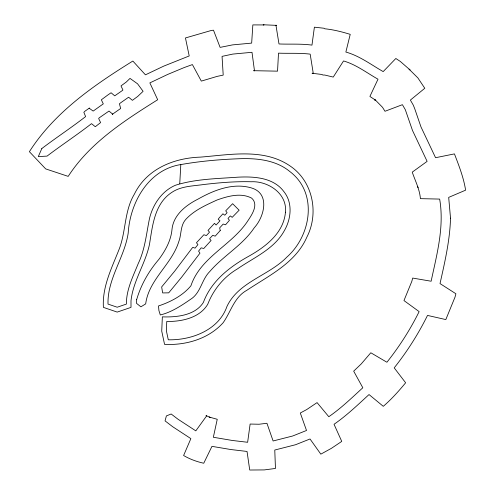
<?xml version="1.0" encoding="UTF-8"?>
<svg xmlns="http://www.w3.org/2000/svg" width="495" height="495" viewBox="0 0 495 495"><rect width="100%" height="100%" fill="white"/><g stroke="black" fill="none" stroke-linecap="round" stroke-linejoin="round"><path stroke-width="0.74" d="M179.753 183.664L180.805 164.575C199.603 161.259 218.672 159.551 237.742 158.79C255.767 157.973 275.579 159.644 290.002 171.666C318.192 193.155 311.101 235.7 286.828 257.134C268.748 275.746 238.528 281.76 226.927 306.516C218.734 330.115 191.54 340.331 168.288 339.793L166.357 330.722L166.759 321.459C181.622 321.738 199.739 317.889 207.745 304.258C213.407 289.662 223.759 276.977 237.322 268.971C253.824 257.518 274.187 249.164 284.309 230.732C291.116 219.081 292.916 203.037 284.093 191.893C273.63 177.402 254.04 176.331 237.742 177.185C216.983 178.701 195.544 178.93 175.583 185.198C161.983 190.891 152.918 204.373 149.527 218.388C146.378 233.572 145.072 249.313 138.266 263.495C133.007 276.513 126.268 289.73 126.398 304.085L117.204 307.222L108.009 304.085C107.322 278.642 124.548 257.561 128.205 233.052C130.049 202.641 148.37 169.637 180.805 164.575M417.718 186.677L418.04 187.698M450.518 218.14C449.918 240.316 444.832 262.059 440.018 283.586L455.907 293.758L455.023 297.093L445.822 319.578L427.513 315.42C418.306 334.026 407.119 351.599 394.206 367.859L405.634 382.777C398.747 391.13 391.489 399.236 383.285 406.327L369.022 394.552C357.749 404.904 346.649 415.559 334.038 424.283L341.748 441.404L331.403 448.34L320.828 454.15L310.025 438.978L295.571 444.727L274.768 450.029L275.461 468.449L264.293 469.916L249.721 470.021L247.042 451.452L230.825 449.534L211.959 446.354L203.748 463.24C196.744 461.687 189.839 459.181 183.608 455.511L190.872 438.626L172.594 426.659L165.058 420.88L166.394 415.918L171.152 413.993L178.008 419.228L195.803 430.86L206.724 415.769L206.007 415.534L210.604 417.669L209.187 417.044L217.243 419.29L213.345 437.264L232.359 440.47L247.636 442.276L250.124 424.048L259.052 424.24L266.929 423.268L273.116 440.983L292.687 435.996L306.516 430.477L300.298 413.009L306.739 409.538L317.072 402.614L328.804 416.722C341.08 408.239 351.84 397.819 362.823 387.758L353.678 371.157L361.239 363.924L370.805 352.762L386.917 362.247C399.403 346.543 410.231 329.583 419.141 311.615L403.963 300.564L411.809 281.395L412.688 278.072L431.126 281.228C436.875 254.374 444.448 226.772 439.653 199.083L420.41 198.65C419.673 189.257 415.218 180.892 412.248 172.142L427.123 161.37L412.496 130.463L405.306 109.692L402.41 104.68L384.98 111.282L382.536 107.322L374.659 99.303L374.622 100.157L375.767 100.312L369.895 96.451L378.001 79.194C366.814 72.895 356.239 64.622 343.542 60.941L333.246 77.084L324.701 75.03L322.895 75.042L321.985 74.479L312.067 73.26L313.23 73.149L310.179 54.134C299.704 52.854 288.925 53.559 278.506 53.151L277.54 71.156L253.619 70.692L254.492 70.853L251.998 52.297L232.848 54.079L222.051 56.368L223.208 75.116L217.237 76.36L201.317 81.106L192.394 64.573L184.078 67.605L167.632 74.46L149.861 82.894L157.688 99.736C124.517 120.563 89.818 142.845 68.199 176.375L45.701 168.906L29.397 151.699C54.388 112.359 93.926 85.233 132.846 61.046L145.437 74.832L163.771 66.113L189.214 55.947L185.452 37.954L211.272 30.48L213.481 30.176L220.108 47.384L232.526 44.89L251.664 43.108L252.84 24.905L264.027 24.936L263.21 24.769L276.668 25.369L275.944 25.208L278.994 43.968C289.847 44.414 301.059 43.61 311.968 45.113L314.393 27.182L323.978 28.24L324.875 28.797C333.482 29.644 341.903 31.822 350.219 34.353L345.869 52.043C359.618 55.935 371.145 64.703 383.186 71.602L395.839 58.49L400.319 61.442L410.027 69.919L409.049 69.151L417.898 77.932L424.79 88.277L410.374 100.077L413.263 105.089L414.68 108.584L420.991 126.949L435.563 157.713L454.447 153.889C458.939 165.714 463.66 177.587 465.603 190.173L448.687 197.387L450.518 218.14M136.651 299.673L136.502 303.317L140.896 306.832L145.685 303.874C148.785 279.607 171.666 264.534 178.726 241.82C181.622 234.426 180.149 225.429 185.934 219.236C194.337 210.158 205.976 205.085 217.002 200.011C227.824 196.162 240.879 192.4 251.683 198.149C259.411 205.072 250.841 216.21 246.677 222.571C230.497 245.798 200.345 257.617 190.922 285.776C182.816 295.595 170.484 302.024 158.499 305.947L158.914 310.551L160.3 314.962C171.332 312.308 181.114 305.836 190.377 299.456C200.846 293.102 201.477 279.731 209.75 271.551C223.332 255.698 242.55 245.359 254.251 227.78C264.361 216.68 270.449 193.26 251.132 187.846C232.879 182.575 213.815 190.191 197.981 199.132C185.984 205.171 173.559 214.83 172.019 229.142C171.084 240.372 165.435 250.6 158.796 259.473C148.754 271.161 140.945 284.823 136.651 299.673M285.442 212.2C283.74 233.021 265.462 246.9 248.632 256.317C229.488 266.91 211.136 281.265 203.389 302.42C195.117 315.507 176.653 317.382 162.354 316.856L161.729 331.112L164.563 344.396C185.873 345.423 208.457 338.982 223.066 322.82C230.887 311.937 234.129 297.149 246.894 290.262C269.026 275.474 295.571 263.024 306.838 237.173C319.009 213.642 313.125 182.141 291.01 166.617C264.695 147.838 230.398 154.737 200.413 157.119C173.77 157.992 146.668 168.937 134.386 194.127C124.443 210.598 126.002 230.509 119.592 248.069C112.223 267.145 102.1 286.289 103.406 307.376L117.204 312.091L131.002 307.376L131.002 300.787C133.112 280.863 145.369 263.841 149.478 244.406C152.547 225.714 154.446 203.476 172.105 192.196C181.349 186.071 192.97 186.083 203.594 184.536C219.359 182.667 235.28 181.325 251.175 181.758C268.16 180.885 287.403 193.601 285.442 212.2M220.244 230.522L215.183 236.165L212.732 235.311L209.991 238.25L209.595 238.838L211.074 240.477L203.779 248.49L201.174 247.847L198.575 251.12L199.949 253.18L181.597 277.219L168.708 292.842L162.632 292.929L161.661 286.933L174.617 271.229L192.301 247.877L192.889 247.29L195.042 248.174L197.926 244.598L196.453 242.76L203.891 234.729L206.347 235.589L209.088 232.65L209.478 232.062L208.005 230.422L214.502 223.338L216.067 225.008L218.586 222.366L219.953 220.801L218.196 219.279L219.18 217.905L222.936 213.791L224.755 215.22L225.343 214.632L227.106 212.677L225.677 210.851L232.625 203.705L239.128 210.208L232.18 217.355L230.354 215.925L229.377 216.903L228.003 218.474L229.439 220.294L225.553 224.792L223.208 224.056L219.656 227.879L220.244 230.522M41.815 148.556L38.307 156.599L47.062 156.104C61.665 144.998 77.096 134.888 91.507 123.651L95.3 126.72L100.596 122.587L98.641 118.478L99.34 117.754L109.011 111.059L112.767 114.209L112.198 114.425L120.65 108.485L119.437 103.752L121.052 102.521L128.607 97.224L132.419 100.337L137.715 96.426L143.105 91.309L137.573 83.822L130.012 78.396L126.324 81.991L121.021 85.901L122.902 90.003L122.599 90.362L114.735 95.851L111.084 92.757L107.935 94.922L101.345 99.798L103.3 103.857L93.171 111.084L89.15 108.195L89.422 108.046L84.868 111.264L83.853 112.322L85.616 116.585C71.404 127.63 56.201 137.622 41.815 148.556"/></g></svg>
